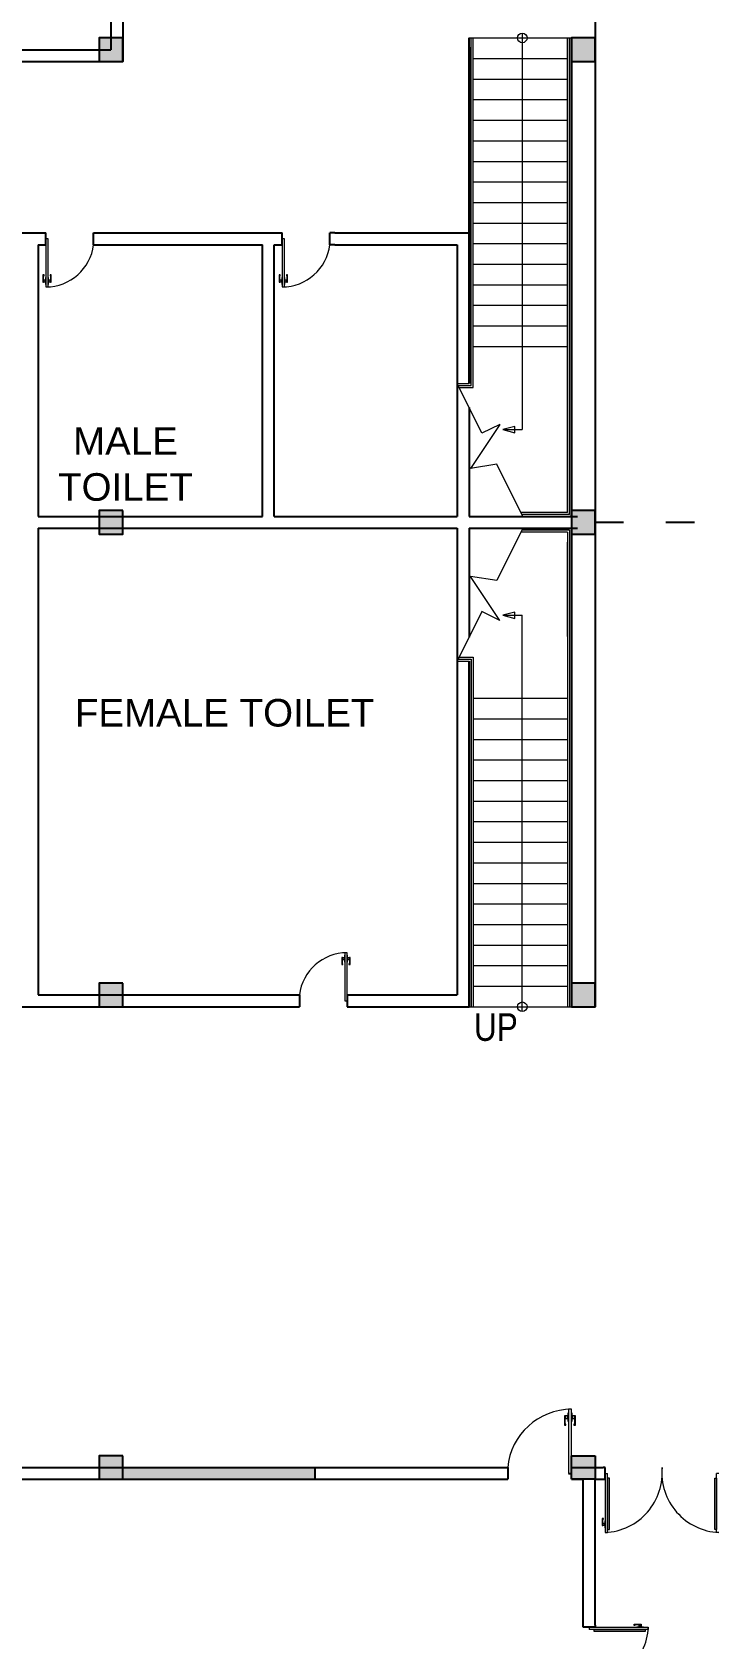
# Model space of a CAD drawing. Header units: millimetres. Extents: x 3339 to 2017737, y 4955 to 2748989.
# Drawn here: x 996457 to 1005178, y 1247534 to 1267933 of the extents above; entities that cross this region are included whole.
import ezdxf

# ---------------------------------------------------------------- set-up
doc = ezdxf.new("R2010")
doc.units = ezdxf.units.MM
doc.header["$LTSCALE"] = 30
doc.linetypes.add('ACAD_ISO03W100', pattern=[30, 12, -18])
for name, color, linetype, lineweight in [('A-DETL-GENF', 92, 'Continuous', 13), ('A-DOOR', 31, 'Continuous', 13), ('STAIR', 1, 'Continuous', 5), ('T-WAL', 4, 'Continuous', 5)]:
    doc.layers.add(name, color=color, linetype=linetype, lineweight=lineweight)
doc.layers.add('broken line', color=7, linetype='ACAD_ISO03W100', plot=False)
doc.layers.add('TEXT', color=7, linetype='Continuous')
doc.layers.add('window', color=92, linetype='Continuous')
doc.styles.add('Arial Narrow', font='ARIALN.TTF', dxfattribs={"height": 200})
doc.styles.get("Standard").update_dxf_attribs({"font": 'arial.ttf'})

# ---------------------------------------------------------------- blocks, each defined once
blk = doc.blocks.new('single door no base 1')
at = {"color": 0}
blk.add_line((51788, 22093), (51785, 22093), dxfattribs=at)
at = {"layer": 'A-DETL-GENF'}
for p, q in [((51748, 22864), (51741, 22858)), ((51741, 22858), (51741, 22756)), ((51748, 22750), (51748, 22864)), ((51788, 22864), (51788, 22750)), ((51794, 22858), (51788, 22864)), ((51794, 22756), (51794, 22858)), ((51710, 22826), (51697, 22826)), ((51697, 22826), (51697, 22788)), ((51708, 22788), (51697, 22788)), ((51697, 22788), (51697, 22706)), ((51697, 22788), (51710, 22788)), ((51708, 22718), (51697, 22706)), ((51697, 22706), (51716, 22706)), ((51708, 22718), (51708, 22788)), ((51716, 22718), (51708, 22718)), ((51710, 22788), (51710, 22826)), ((51741, 22823), (51710, 22823)), ((51710, 22823), (51710, 22791)), ((51710, 22791), (51741, 22791)), ((51716, 22706), (51716, 22718)), ((51741, 22791), (51741, 22823)), ((51741, 22756), (51748, 22750)), ((51788, 22750), (51794, 22756)), ((51826, 22823), (51794, 22823)), ((51794, 22823), (51794, 22791)), ((51794, 22791), (51826, 22791)), ((51827, 22718), (51819, 22718)), ((51819, 22718), (51819, 22706)), ((51819, 22706), (51839, 22706)), ((51839, 22826), (51826, 22826)), ((51826, 22826), (51826, 22788)), ((51826, 22791), (51826, 22823)), ((51826, 22788), (51839, 22788)), ((51839, 22788), (51827, 22788)), ((51827, 22788), (51827, 22718)), ((51827, 22718), (51839, 22706)), ((51839, 22788), (51839, 22826)), ((51839, 22706), (51839, 22788))]:
    blk.add_line(p, q, dxfattribs=at)
at = {"layer": 'A-DOOR', "lineweight": 18}
for p, q in [((51788, 22907), (51748, 22907)), ((51748, 22907), (51748, 22093)), ((51788, 22093), (51788, 22907)), ((51748, 22093), (51788, 22093))]:
    blk.add_line(p, q, dxfattribs=at)
at = {"layer": 'A-DOOR'}
blk.add_arc((51788, 22093), 814, 90, 174.7134, dxfattribs=at)
blk = doc.blocks.new('Poste with lines')
h = blk.add_hatch(color=2)
h.dxf.hatch_style = 1
h.paths.add_polyline_path([(13203, 12318), (12903, 12318), (12903, 12018), (13203, 12018)])
at = {"color": 0}
for p, q in [((12903, 12018), (12903, 12318)), ((12903, 12318), (13203, 12318)), ((13203, 12318), (13203, 12018)), ((12903, 12018), (12903, 12168)), ((12903, 12018), (13053, 12018)), ((13053, 12018), (12903, 12018)), ((13203, 12018), (12903, 12018))]:
    blk.add_line(p, q, dxfattribs=at)

msp = doc.modelspace()

# ---------------------------------------------------------------- hatches: boundary and pattern name
h = msp.add_hatch(color=2)
h.dxf.hatch_style = 1
h.paths.add_polyline_path([(997606.627, 1267859.357), (997306.627, 1267859.357), (997306.627, 1267559.357), (997606.627, 1267559.357)])
h = msp.add_hatch(color=2)
h.dxf.hatch_style = 1
h.paths.add_polyline_path([(1003606.627, 1267859.357), (1003306.627, 1267859.357), (1003306.627, 1267559.357), (1003606.627, 1267559.357)])
h = msp.add_hatch(color=2)
h.dxf.hatch_style = 1
h.paths.add_polyline_path([(997606.627, 1261859.357), (997306.627, 1261859.357), (997306.627, 1261559.357), (997606.627, 1261559.357)])
h = msp.add_hatch(color=2)
h.dxf.hatch_style = 1
h.paths.add_polyline_path([(1003606.627, 1261859.357), (1003306.627, 1261859.357), (1003306.627, 1261559.357), (1003606.627, 1261559.357)])
h = msp.add_hatch(color=2)
h.dxf.hatch_style = 1
h.paths.add_polyline_path([(997606.627, 1255859.357), (997306.627, 1255859.357), (997306.627, 1255559.357), (997606.627, 1255559.357)])
h = msp.add_hatch(color=2)
h.dxf.hatch_style = 1
h.paths.add_polyline_path([(1003606.627, 1255859.357), (1003306.627, 1255859.357), (1003306.627, 1255559.357), (1003606.627, 1255559.357)])
h = msp.add_hatch(color=2)
h.dxf.hatch_style = 1
h.paths.add_polyline_path([(997606.627, 1249859.357), (997306.627, 1249859.357), (997306.627, 1249559.357), (997606.627, 1249559.357)])
at = {"layer": 'window'}
h = msp.add_hatch(color=256, dxfattribs=at)
h.dxf.hatch_style = 1
h.paths.add_polyline_path([(995406.627, 1238859.357), (993506.627, 1238859.357), (993506.627, 1238709.357), (995406.627, 1238709.357)])
h.paths.add_polyline_path([(1001406.627, 1238859.357), (999506.627, 1238859.357), (999506.627, 1238709.357), (1000456.627, 1238709.357), (1001406.627, 1238709.357)])
h.paths.add_polyline_path([(1007406.627, 1238859.357), (1005506.627, 1238859.357), (1005506.627, 1238709.357), (1007406.627, 1238709.357)])
h.paths.add_polyline_path([(1013406.627, 1238859.357), (1011506.627, 1238859.357), (1011506.627, 1238709.357), (1013406.627, 1238709.357)])
h.paths.add_polyline_path([(1019406.627, 1238859.357), (1017506.627, 1238859.357), (1017506.627, 1238709.357), (1019406.627, 1238709.357)])
h.paths.add_polyline_path([(1025906.627, 1238859.357), (1024006.627, 1238859.357), (1024006.627, 1238709.357), (1025906.627, 1238709.357)])
h.paths.add_polyline_path([(1031606.627, 1238859.357), (1030506.627, 1238859.357), (1030506.627, 1238709.357), (1031606.627, 1238709.357)])
h.paths.add_polyline_path([(1031856.627, 1249709.357), (1030506.627, 1249709.357), (1030506.627, 1249559.357), (1031856.627, 1249559.357)])
h.paths.add_polyline_path([(1025906.627, 1249709.357), (1024006.627, 1249709.357), (1024006.627, 1249559.357), (1025906.627, 1249559.357)])
h.paths.add_polyline_path([(1019406.627, 1249709.357), (1017506.627, 1249709.357), (1017506.627, 1249559.357), (1019406.627, 1249559.357)])
h.paths.add_polyline_path([(1013406.627, 1249709.357), (1011506.627, 1249709.357), (1011506.627, 1249559.357), (1013406.627, 1249559.357)])
h.paths.add_polyline_path([(1007406.627, 1249709.357), (1005506.627, 1249709.357), (1005506.627, 1249559.357), (1007406.627, 1249559.357)])
h.paths.add_polyline_path([(1000051.358, 1249709.357), (997606.627, 1249709.357), (997606.627, 1249559.357), (1000051.358, 1249559.357)])

# ---------------------------------------------------------------- linework, layer by layer
at = {"color": 0}
for p, q in [((1003606.627, 1279259.357), (1003606.627, 1255559.357)), ((997456.627, 1270184.357), (997456.627, 1267709.357)), ((997606.627, 1270034.357), (997606.627, 1267559.357)), ((1002006.627, 1263470.469), (1002006.627, 1267859.357)), ((1003306.627, 1261784.357), (1003306.627, 1267859.357)), ((991456.627, 1267709.357), (997456.627, 1267709.357)), ((1002006.627, 1267742.691), (1002006.627, 1264142.691)), ((991456.627, 1267559.357), (997606.627, 1267559.357)), ((994499.127, 1265384.177), (996631.627, 1265384.177)), ((996531.627, 1265234.177), (996531.627, 1261784.177)), ((996531.627, 1265234.177), (996631.627, 1265234.177)), ((996631.627, 1265234.177), (996631.627, 1265384.177)), ((996631.627, 1265234.177), (996631.627, 1265384.177)), ((997237.503, 1265384.357), (999631.627, 1265384.357)), ((997237.503, 1265234.357), (999381.627, 1265234.357)), ((999381.627, 1261784.357), (999381.627, 1265234.357)), ((999531.627, 1265234.357), (999631.627, 1265234.357)), ((999531.627, 1261784.357), (999531.627, 1265234.357)), ((999631.627, 1265234.357), (999631.627, 1265384.357)), ((1000299.127, 1265384.357), (1002006.627, 1265384.357)), ((1000299.127, 1265234.357), (1001856.627, 1265234.357)), ((1001856.627, 1265234.357), (1001856.627, 1261784.357)), ((1002006.627, 1265384.357), (1002006.627, 1263470.469)), ((1002006.627, 1263165.987), (1002006.627, 1261784.357)), ((996531.627, 1261784.357), (999381.627, 1261784.357)), ((999531.627, 1261784.357), (1001856.627, 1261784.357)), ((1002006.627, 1261784.357), (1003381.627, 1261784.357)), ((996531.627, 1261634.177), (1001856.627, 1261634.357)), ((996531.627, 1261634.177), (996531.627, 1255709.177)), ((1001856.627, 1261634.357), (1001856.627, 1255709.357)), ((1002006.627, 1261634.357), (1002006.627, 1260252.728)), ((1002006.627, 1261634.357), (1003381.627, 1261634.357)), ((1003306.627, 1261634.357), (1003306.627, 1255559.357)), ((1002006.627, 1259948.246), (1002006.627, 1255559.357)), ((996531.627, 1255709.357), (999817.627, 1255709.357)), ((1000456.627, 1255709.357), (1001856.627, 1255709.357)), ((1000456.627, 1255709.357), (1000456.627, 1255559.357)), ((1000456.627, 1255709.357), (1000456.627, 1255559.357)), ((994537.503, 1255559.357), (999789.127, 1255559.357)), ((1000456.627, 1255559.357), (1002006.627, 1255559.357)), ((1003381.627, 1255559.357), (1003531.627, 1255559.357)), ((991606.627, 1249709.357), (1002496.089, 1249709.357)), ((1002496.089, 1249709.357), (1002496.089, 1249559.357)), ((1003306.627, 1249709.357), (1003706.627, 1249709.357)), ((994456.627, 1249559.357), (1002496.089, 1249559.357)), ((997456.627, 1249559.357), (997606.627, 1249559.357)), ((997606.627, 1249559.357), (1002496.089, 1249559.357)), ((1003266.627, 1249634.357), (1003306.627, 1249634.357)), ((1003456.627, 1247709.357), (1003456.627, 1249559.357)), ((1003606.627, 1249559.357), (1003735.127, 1249559.357)), ((1003606.627, 1247709.357), (1003606.627, 1249559.357)), ((1003606.627, 1249559.357), (1003706.627, 1249559.357))]:
    msp.add_line(p, q, dxfattribs=at)
for p, q in [((1003306.627, 1267859.357), (1003306.627, 1261784.357)), ((997237.503, 1265234.177), (997237.503, 1265384.357)), ((1000299.127, 1265384.357), (1000237.503, 1265384.357)), ((1000237.503, 1265234.357), (1000237.503, 1265384.357)), ((1000299.127, 1265234.357), (1000237.503, 1265234.357)), ((1002006.627, 1263470.469), (1002006.627, 1265384.357)), ((1003306.627, 1261634.357), (1003306.627, 1255559.357)), ((1002006.627, 1255559.357), (1002006.627, 1259948.246)), ((999789.127, 1255709.357), (999850.751, 1255709.357)), ((999850.751, 1255709.357), (999850.751, 1255559.357)), ((999789.127, 1255559.357), (999850.751, 1255559.357)), ((1003735.127, 1249709.357), (1003706.627, 1249709.357)), ((1003735.127, 1249559.357), (1003735.127, 1249709.357)), ((1003706.627, 1249559.357), (1003735.127, 1249559.357)), ((1003456.627, 1247680.857), (1003456.627, 1247709.357)), ((1003606.627, 1247680.857), (1003456.627, 1247680.857)), ((1003606.627, 1247709.357), (1003606.627, 1247680.857))]:
    msp.add_line(p, q)
for points in [[(997606.627, 1267859.357), (997306.627, 1267859.357), (997306.627, 1267559.357), (997606.627, 1267559.357), (997606.627, 1267859.357)], [(1003606.627, 1267859.357), (1003306.627, 1267859.357), (1003306.627, 1267559.357), (1003606.627, 1267559.357), (1003606.627, 1267859.357)], [(997606.627, 1261859.357), (997306.627, 1261859.357), (997306.627, 1261559.357), (997606.627, 1261559.357), (997606.627, 1261859.357)], [(1003606.627, 1261859.357), (1003306.627, 1261859.357), (1003306.627, 1261559.357), (1003606.627, 1261559.357), (1003606.627, 1261859.357)], [(997606.627, 1255859.357), (997306.627, 1255859.357), (997306.627, 1255559.357), (997606.627, 1255559.357), (997606.627, 1255859.357)], [(1003606.627, 1255859.357), (1003306.627, 1255859.357), (1003306.627, 1255559.357), (1003606.627, 1255559.357), (1003606.627, 1255859.357)], [(997606.627, 1249859.357), (997306.627, 1249859.357), (997306.627, 1249559.357), (997606.627, 1249559.357), (997606.627, 1249859.357)]]:
    msp.add_lwpolyline(points, close=True)
at = {"layer": 'A-DETL-GENF'}
for p, q in [((996593.527, 1264849.77), (996593.527, 1264787.965)), ((996607.898, 1264849.77), (996593.527, 1264849.77)), ((996602.112, 1264840.879), (996593.527, 1264849.465)), ((996593.527, 1264787.965), (996602.112, 1264787.965)), ((996603.052, 1264787.965), (996593.527, 1264787.965)), ((996593.527, 1264787.965), (996593.527, 1264759.39)), ((996602.112, 1264787.965), (996602.112, 1264840.879)), ((996602.112, 1264840.879), (996607.898, 1264840.879)), ((996603.052, 1264759.39), (996603.052, 1264787.965)), ((996603.052, 1264785.584), (996603.052, 1264761.771)), ((996626.864, 1264785.584), (996603.052, 1264785.584)), ((996607.898, 1264840.879), (996607.898, 1264849.77)), ((996631.627, 1264816.54), (996626.864, 1264811.777)), ((996626.864, 1264811.777), (996626.864, 1264735.577)), ((996626.864, 1264761.771), (996626.864, 1264785.584)), ((996631.627, 1264730.815), (996631.627, 1264816.54)), ((996666.389, 1264811.777), (996661.627, 1264816.54)), ((996661.627, 1264816.54), (996661.627, 1264730.815)), ((996666.389, 1264735.577), (996666.389, 1264811.777)), ((996690.202, 1264785.584), (996666.389, 1264785.584)), ((996666.389, 1264785.584), (996666.389, 1264761.771)), ((996699.727, 1264849.77), (996685.356, 1264849.77)), ((996685.356, 1264849.77), (996685.356, 1264840.879)), ((996685.356, 1264840.879), (996691.142, 1264840.879)), ((996690.202, 1264787.965), (996690.202, 1264759.39)), ((996699.727, 1264787.965), (996690.202, 1264787.965)), ((996690.202, 1264761.771), (996690.202, 1264785.584)), ((996691.142, 1264840.879), (996699.727, 1264849.465)), ((996691.142, 1264840.879), (996691.142, 1264787.965)), ((996691.142, 1264787.965), (996699.727, 1264787.965)), ((996699.727, 1264787.965), (996699.727, 1264849.77)), ((996699.727, 1264759.39), (996699.727, 1264787.965)), ((999593.527, 1264849.95), (999593.527, 1264788.145)), ((999607.898, 1264849.95), (999593.527, 1264849.95)), ((999602.112, 1264841.059), (999593.527, 1264849.645)), ((999593.527, 1264788.145), (999602.112, 1264788.145)), ((999603.052, 1264788.145), (999593.527, 1264788.145)), ((999593.527, 1264788.145), (999593.527, 1264759.57)), ((999602.112, 1264788.145), (999602.112, 1264841.059)), ((999602.112, 1264841.059), (999607.898, 1264841.059)), ((999603.052, 1264759.57), (999603.052, 1264788.145)), ((999603.052, 1264785.764), (999603.052, 1264761.951)), ((999626.864, 1264785.764), (999603.052, 1264785.764)), ((999607.898, 1264841.059), (999607.898, 1264849.95)), ((999631.627, 1264816.72), (999626.864, 1264811.957)), ((999626.864, 1264811.957), (999626.864, 1264735.757)), ((999626.864, 1264761.951), (999626.864, 1264785.764)), ((999631.627, 1264730.995), (999631.627, 1264816.72)), ((999666.389, 1264811.957), (999661.627, 1264816.72)), ((999661.627, 1264816.72), (999661.627, 1264730.995)), ((999666.389, 1264735.757), (999666.389, 1264811.957)), ((999690.202, 1264785.764), (999666.389, 1264785.764)), ((999666.389, 1264785.764), (999666.389, 1264761.951)), ((999699.727, 1264849.95), (999685.356, 1264849.95)), ((999685.356, 1264849.95), (999685.356, 1264841.059)), ((999685.356, 1264841.059), (999691.142, 1264841.059)), ((999690.202, 1264788.145), (999690.202, 1264759.57)), ((999699.727, 1264788.145), (999690.202, 1264788.145)), ((999690.202, 1264761.951), (999690.202, 1264785.764)), ((999691.142, 1264841.059), (999699.727, 1264849.645)), ((999691.142, 1264841.059), (999691.142, 1264788.145)), ((999691.142, 1264788.145), (999699.727, 1264788.145)), ((999699.727, 1264788.145), (999699.727, 1264849.95)), ((999699.727, 1264759.57), (999699.727, 1264788.145)), ((996593.527, 1264759.39), (996603.052, 1264759.39)), ((996603.052, 1264761.771), (996626.864, 1264761.771)), ((996626.864, 1264735.577), (996631.627, 1264730.815)), ((996661.627, 1264730.815), (996666.389, 1264735.577)), ((996666.389, 1264761.771), (996690.202, 1264761.771)), ((996690.202, 1264759.39), (996699.727, 1264759.39)), ((999593.527, 1264759.57), (999603.052, 1264759.57)), ((999603.052, 1264761.951), (999626.864, 1264761.951)), ((999626.864, 1264735.757), (999631.627, 1264730.995)), ((999661.627, 1264730.995), (999666.389, 1264735.757)), ((999666.389, 1264761.951), (999690.202, 1264761.951)), ((999690.202, 1264759.57), (999699.727, 1264759.57)), ((1000398.052, 1256184.145), (1000388.527, 1256184.145)), ((1000388.527, 1256184.145), (1000388.527, 1256155.57)), ((1000397.112, 1256155.57), (1000388.527, 1256155.57)), ((1000388.527, 1256155.57), (1000388.527, 1256093.765)), ((1000388.527, 1256155.57), (1000398.052, 1256155.57)), ((1000397.112, 1256102.655), (1000388.527, 1256094.07)), ((1000388.527, 1256093.765), (1000402.898, 1256093.765)), ((1000397.112, 1256102.655), (1000397.112, 1256155.57)), ((1000402.898, 1256102.655), (1000397.112, 1256102.655)), ((1000398.052, 1256155.57), (1000398.052, 1256184.145)), ((1000421.864, 1256181.764), (1000398.052, 1256181.764)), ((1000398.052, 1256181.764), (1000398.052, 1256157.951)), ((1000398.052, 1256157.951), (1000421.864, 1256157.951)), ((1000402.898, 1256093.765), (1000402.898, 1256102.655)), ((1000426.627, 1256212.72), (1000421.864, 1256207.957)), ((1000421.864, 1256207.957), (1000421.864, 1256131.757)), ((1000421.864, 1256157.951), (1000421.864, 1256181.764)), ((1000421.864, 1256131.757), (1000426.627, 1256126.995)), ((1000426.627, 1256126.995), (1000426.627, 1256212.72)), ((1000456.627, 1256212.72), (1000456.627, 1256126.995)), ((1000461.389, 1256207.957), (1000456.627, 1256212.72)), ((1000456.627, 1256126.995), (1000461.389, 1256131.757)), ((1000461.389, 1256131.757), (1000461.389, 1256207.957)), ((1000485.202, 1256181.764), (1000461.389, 1256181.764)), ((1000461.389, 1256181.764), (1000461.389, 1256157.951)), ((1000461.389, 1256157.951), (1000485.202, 1256157.951)), ((1000486.142, 1256102.655), (1000480.356, 1256102.655)), ((1000480.356, 1256102.655), (1000480.356, 1256093.765)), ((1000480.356, 1256093.765), (1000494.727, 1256093.765)), ((1000494.727, 1256184.145), (1000485.202, 1256184.145)), ((1000485.202, 1256184.145), (1000485.202, 1256155.57)), ((1000485.202, 1256157.951), (1000485.202, 1256181.764)), ((1000485.202, 1256155.57), (1000494.727, 1256155.57)), ((1000494.727, 1256155.57), (1000486.142, 1256155.57)), ((1000486.142, 1256155.57), (1000486.142, 1256102.655)), ((1000486.142, 1256102.655), (1000494.727, 1256094.07)), ((1000494.727, 1256155.57), (1000494.727, 1256184.145)), ((1000494.727, 1256093.765), (1000494.727, 1256155.57)), ((1003765.127, 1249573.652), (1003765.127, 1248924.152)), ((1003787.627, 1249573.652), (1003765.127, 1249573.652)), ((1003787.627, 1248924.152), (1003787.627, 1249573.652)), ((1005125.627, 1248924.152), (1005125.627, 1249573.652)), ((1005125.627, 1249573.652), (1005148.127, 1249573.652)), ((1005148.127, 1249573.652), (1005148.127, 1248924.152)), ((1003697.027, 1249063.575), (1003697.027, 1249001.77)), ((1003711.398, 1249063.575), (1003697.027, 1249063.575)), ((1003705.612, 1249054.684), (1003697.027, 1249063.27)), ((1003697.027, 1249001.77), (1003705.612, 1249001.77)), ((1003706.552, 1249001.77), (1003697.027, 1249001.77)), ((1003697.027, 1249001.77), (1003697.027, 1248973.195)), ((1003697.027, 1248973.195), (1003706.552, 1248973.195)), ((1003705.612, 1249001.77), (1003705.612, 1249054.684)), ((1003705.612, 1249054.684), (1003711.398, 1249054.684)), ((1003706.552, 1248973.195), (1003706.552, 1249001.77)), ((1003706.552, 1248999.389), (1003706.552, 1248975.576)), ((1003730.364, 1248999.389), (1003706.552, 1248999.389)), ((1003706.552, 1248975.576), (1003730.364, 1248975.576)), ((1003711.398, 1249054.684), (1003711.398, 1249063.575)), ((1003735.127, 1249030.345), (1003730.364, 1249025.582)), ((1003730.364, 1249025.582), (1003730.364, 1248949.382)), ((1003730.364, 1248975.576), (1003730.364, 1248999.389)), ((1003730.364, 1248949.382), (1003735.127, 1248944.62)), ((1003735.127, 1248944.62), (1003735.127, 1249030.345)), ((1003765.127, 1248924.152), (1003787.627, 1248924.152)), ((1005148.127, 1248924.152), (1005125.627, 1248924.152)), ((1003592.333, 1247650.857), (1004241.833, 1247650.857)), ((1003592.333, 1247628.357), (1003592.333, 1247650.857)), ((1004102.409, 1247718.957), (1004164.214, 1247718.957)), ((1004102.409, 1247704.587), (1004102.409, 1247718.957)), ((1004111.3, 1247704.587), (1004102.409, 1247704.587)), ((1004111.3, 1247710.372), (1004102.715, 1247718.957)), ((1004164.214, 1247710.372), (1004111.3, 1247710.372)), ((1004111.3, 1247710.372), (1004111.3, 1247704.587)), ((1004135.639, 1247680.857), (1004140.402, 1247685.62)), ((1004221.364, 1247680.857), (1004135.639, 1247680.857)), ((1004140.402, 1247685.62), (1004216.602, 1247685.62)), ((1004164.214, 1247718.957), (1004164.214, 1247710.372)), ((1004164.214, 1247709.432), (1004164.214, 1247718.957)), ((1004164.214, 1247718.957), (1004192.789, 1247718.957)), ((1004192.789, 1247709.432), (1004164.214, 1247709.432)), ((1004166.596, 1247709.432), (1004190.408, 1247709.432)), ((1004166.596, 1247685.62), (1004166.596, 1247709.432)), ((1004190.408, 1247685.62), (1004166.596, 1247685.62)), ((1004190.408, 1247709.432), (1004190.408, 1247685.62)), ((1004192.789, 1247718.957), (1004192.789, 1247709.432)), ((1004216.602, 1247685.62), (1004221.364, 1247680.857)), ((1004241.833, 1247650.857), (1004241.833, 1247628.357)), ((1004241.833, 1247628.357), (1003592.333, 1247628.357))]:
    msp.add_line(p, q, dxfattribs=at)
at = {"layer": 'A-DOOR', "lineweight": 18}
for p, q in [((996661.627, 1265309.177), (996631.627, 1265309.177)), ((996631.627, 1265309.177), (996631.627, 1264698.677)), ((996631.627, 1265309.177), (996631.627, 1265234.177)), ((996661.627, 1264698.677), (996661.627, 1265309.177)), ((999661.627, 1265309.357), (999631.627, 1265309.357)), ((999631.627, 1265309.357), (999631.627, 1264698.857)), ((999631.627, 1265309.357), (999631.627, 1265234.357)), ((999661.627, 1264698.857), (999661.627, 1265309.357)), ((996631.627, 1264698.677), (996661.627, 1264698.677)), ((999631.627, 1264698.857), (999661.627, 1264698.857)), ((1000456.627, 1256244.857), (1000426.627, 1256244.857)), ((1000426.627, 1256244.857), (1000426.627, 1255634.357)), ((1000456.627, 1255634.357), (1000456.627, 1256244.857)), ((1000426.627, 1255634.357), (1000456.627, 1255634.357)), ((1000456.627, 1255634.357), (1000456.627, 1255709.357)), ((1003735.127, 1249634.357), (1003735.127, 1248884.357)), ((1003735.127, 1249634.357), (1003765.127, 1249634.357)), ((1003765.127, 1248884.357), (1003765.127, 1249634.357)), ((1005148.127, 1248884.357), (1005148.127, 1249634.357)), ((1005178.127, 1249634.357), (1005148.127, 1249634.357)), ((1003735.127, 1248884.357), (1003765.127, 1248884.357)), ((1005178.127, 1248884.357), (1005148.127, 1248884.357)), ((1003531.627, 1247680.857), (1004281.627, 1247680.857)), ((1003531.627, 1247680.857), (1003531.627, 1247650.857)), ((1004281.627, 1247650.857), (1003531.627, 1247650.857)), ((1004281.627, 1247680.857), (1004281.627, 1247650.857))]:
    msp.add_line(p, q, dxfattribs=at)
at = {"layer": 'A-DOOR'}
for centre, radius, start, end in [((996631.627, 1265309.177), 610.5, 270, 352.94338), ((999631.627, 1265309.357), 610.5, 270, 352.94338), ((1000456.627, 1255634.357), 610.5, 90, 172.94338), ((1003699.369, 1249643.621), 760.105, 272.6963499, 4.961307), ((1005213.884, 1249643.621), 760.105, 175.038693, 267.3036501), ((1003522.363, 1247716.615), 760.105, 265.038693, 357.3036501)]:
    msp.add_arc(centre, radius, start, end, dxfattribs=at)
at = {"layer": 'broken line'}
msp.add_line((1003606.627, 1261709.537), (1035156.627, 1261709.537), dxfattribs=at)
at = {"layer": 'STAIR', "color": 1}
for p, q in [((1002681.627, 1267919.737), (1002681.627, 1262888.524)), ((1002586.379, 1262927.324), (1002432.98, 1262888.524)), ((1002432.98, 1262888.524), (1002681.627, 1262888.524)), ((1002432.98, 1262888.524), (1002586.379, 1262846.559)), ((1002586.379, 1262846.559), (1002586.379, 1262927.324)), ((1002586.379, 1260568.991), (1002432.98, 1260530.191)), ((1002432.98, 1260530.191), (1002681.627, 1260530.191)), ((1002432.98, 1260530.191), (1002586.379, 1260488.226)), ((1002586.379, 1260488.226), (1002586.379, 1260568.991)), ((1002681.627, 1255498.978), (1002681.627, 1260530.191))]:
    msp.add_line(p, q, dxfattribs=at)
at = {"layer": 'STAIR'}
for p, q in [((1002167.049, 1262840.35), (1001856.627, 1263470.469)), ((1002396.834, 1262953.551), (1002023.492, 1262394.969)), ((1002687.274, 1261784.357), (1002359.564, 1262449.568)), ((1003256.627, 1261834.357), (1002662.642, 1261834.357)), ((1003281.627, 1261809.357), (1002674.958, 1261809.357)), ((1003306.627, 1261784.357), (1002687.274, 1261784.357)), ((1002687.274, 1261634.357), (1002359.564, 1260969.147)), ((1003256.627, 1261584.357), (1002662.642, 1261584.357)), ((1003281.627, 1261609.357), (1002674.958, 1261609.357)), ((1003306.627, 1261634.357), (1002687.274, 1261634.357)), ((1002396.834, 1260465.164), (1002023.492, 1261023.746)), ((1002167.049, 1260578.365), (1001856.627, 1259948.246))]:
    msp.add_line(p, q, dxfattribs=at)
for points in [[(1002396.834, 1262953.551), (1002167.049, 1262840.35)], [(1002359.564, 1262449.568), (1002023.492, 1262394.969)], [(1002359.564, 1260969.147), (1002023.492, 1261023.746)], [(1002396.834, 1260465.164), (1002167.049, 1260578.365)]]:
    msp.add_lwpolyline(points, dxfattribs=at)
at = {"layer": 'STAIR', "color": 1}
for centre in [(1002681.627, 1267859.357), (1002681.627, 1255559.357)]:
    msp.add_circle(centre, 60.379, dxfattribs=at)
at = {"layer": 'T-WAL', "color": 244, "linetype": 'ByBlock', "true_color": 0x991b1e}
for p, q in [((1002006.627, 1267859.357), (1003306.627, 1267859.357)), ((1002006.627, 1263470.469), (1002006.627, 1267859.357)), ((1002031.627, 1263445.469), (1002031.627, 1267859.357)), ((1002056.627, 1263420.469), (1002056.627, 1267859.357)), ((1003256.627, 1261834.357), (1003256.627, 1267859.357)), ((1003281.627, 1261809.357), (1003281.627, 1267859.357)), ((1003306.627, 1261784.357), (1003306.627, 1267859.357)), ((1002056.627, 1267598.246), (1003256.627, 1267598.246)), ((1002056.627, 1267337.135), (1003256.627, 1267337.135)), ((1002056.627, 1267076.024), (1003256.627, 1267076.024)), ((1002056.627, 1266814.913), (1003256.627, 1266814.913)), ((1002056.627, 1266553.802), (1003256.627, 1266553.802)), ((1002056.627, 1266292.691), (1003256.627, 1266292.691)), ((1002056.627, 1266031.58), (1003256.627, 1266031.58)), ((1002056.627, 1265770.469), (1003256.627, 1265770.469)), ((1002056.627, 1265509.357), (1003256.627, 1265509.357)), ((1002056.627, 1265248.246), (1003256.627, 1265248.246)), ((1002056.627, 1264987.135), (1003256.627, 1264987.135)), ((1002056.627, 1264726.024), (1003256.627, 1264726.024)), ((1002056.627, 1264464.913), (1003256.627, 1264464.913)), ((1002056.627, 1264203.802), (1003256.627, 1264203.802)), ((1002056.627, 1263942.691), (1003256.627, 1263942.691)), ((1001856.627, 1263470.469), (1002006.627, 1263470.469)), ((1001868.943, 1263445.469), (1002031.627, 1263445.469)), ((1001881.259, 1263420.469), (1002056.627, 1263420.469)), ((1003256.627, 1261584.357), (1003256.627, 1255559.357)), ((1003281.627, 1261609.357), (1003281.627, 1255559.357)), ((1003306.627, 1261634.357), (1003306.627, 1255559.357)), ((1003256.627, 1260259.357), (1003256.627, 1261459.357)), ((1003256.627, 1260801.024), (1003256.627, 1259601.024)), ((1001856.627, 1259948.246), (1002006.627, 1259948.246)), ((1001868.943, 1259973.246), (1002031.627, 1259973.246)), ((1001881.259, 1259998.246), (1002056.627, 1259998.246)), ((1002006.627, 1259948.246), (1002006.627, 1255559.357)), ((1002031.627, 1259973.246), (1002031.627, 1255559.357)), ((1002056.627, 1259998.246), (1002056.627, 1255559.357)), ((1002056.627, 1259476.024), (1003256.627, 1259476.024)), ((1002056.627, 1259214.913), (1003256.627, 1259214.913)), ((1002056.627, 1258953.802), (1003256.627, 1258953.802)), ((1002056.627, 1258692.691), (1003256.627, 1258692.691)), ((1002056.627, 1258431.58), (1003256.627, 1258431.58)), ((1002056.627, 1258170.469), (1003256.627, 1258170.469)), ((1002056.627, 1257909.357), (1003256.627, 1257909.357)), ((1002056.627, 1257648.246), (1003256.627, 1257648.246)), ((1002056.627, 1257387.135), (1003256.627, 1257387.135)), ((1002056.627, 1257126.024), (1003256.627, 1257126.024)), ((1002056.627, 1256864.913), (1003256.627, 1256864.913)), ((1002056.627, 1256603.802), (1003256.627, 1256603.802)), ((1002056.627, 1256342.691), (1003256.627, 1256342.691)), ((1002056.627, 1256081.58), (1003256.627, 1256081.58)), ((1002056.627, 1255820.469), (1003256.627, 1255820.469)), ((1002006.627, 1255559.357), (1002056.627, 1255559.357)), ((1002056.627, 1255559.357), (1003306.627, 1255559.357))]:
    msp.add_line(p, q, dxfattribs=at)
at = {"layer": 'window', "color": 0}
msp.add_line((997606.627, 1249559.357), (997606.627, 1249709.357), dxfattribs=at)
at = {"layer": 'window'}
for p, q in [((997606.627, 1249559.357), (997606.627, 1249709.357)), ((1000051.358, 1249559.357), (1000051.358, 1249709.357))]:
    msp.add_line(p, q, dxfattribs=at)

# ---------------------------------------------------------------- block references
at = {"color": 0}
for name, p in [('single door no base 1', (951518.886, 1227541.247)), ('Poste with lines', (990403.136, 1237541.247))]:
    msp.add_blockref(name, p, dxfattribs=at)

# ---------------------------------------------------------------- texts
at = {"layer": 'STAIR', "color": 1, "insert": (1002068.008, 1255476.29), "char_height": 350, "attachment_point": 1, "style": 'Arial Narrow'}
msp.add_mtext_dynamic_manual_height_columns('UP', width=800.09192, gutter_width=1, heights=[136.329], dxfattribs=at)
at = {"layer": 'TEXT', "char_height": 350, "attachment_point": 1}
for s, width, insert in [('\\pxqc;MALE TOILET', 1805.80965, (996738.811, 1262917.004)), ('\\pxqc;FEMALE TOILET', 4394.73285, (996703.76, 1259466.905))]:
    msp.add_mtext_dynamic_manual_height_columns(s, width=width, gutter_width=0, heights=[1406.025], dxfattribs=dict(at, insert=insert))

doc.saveas('drawing.dxf')
